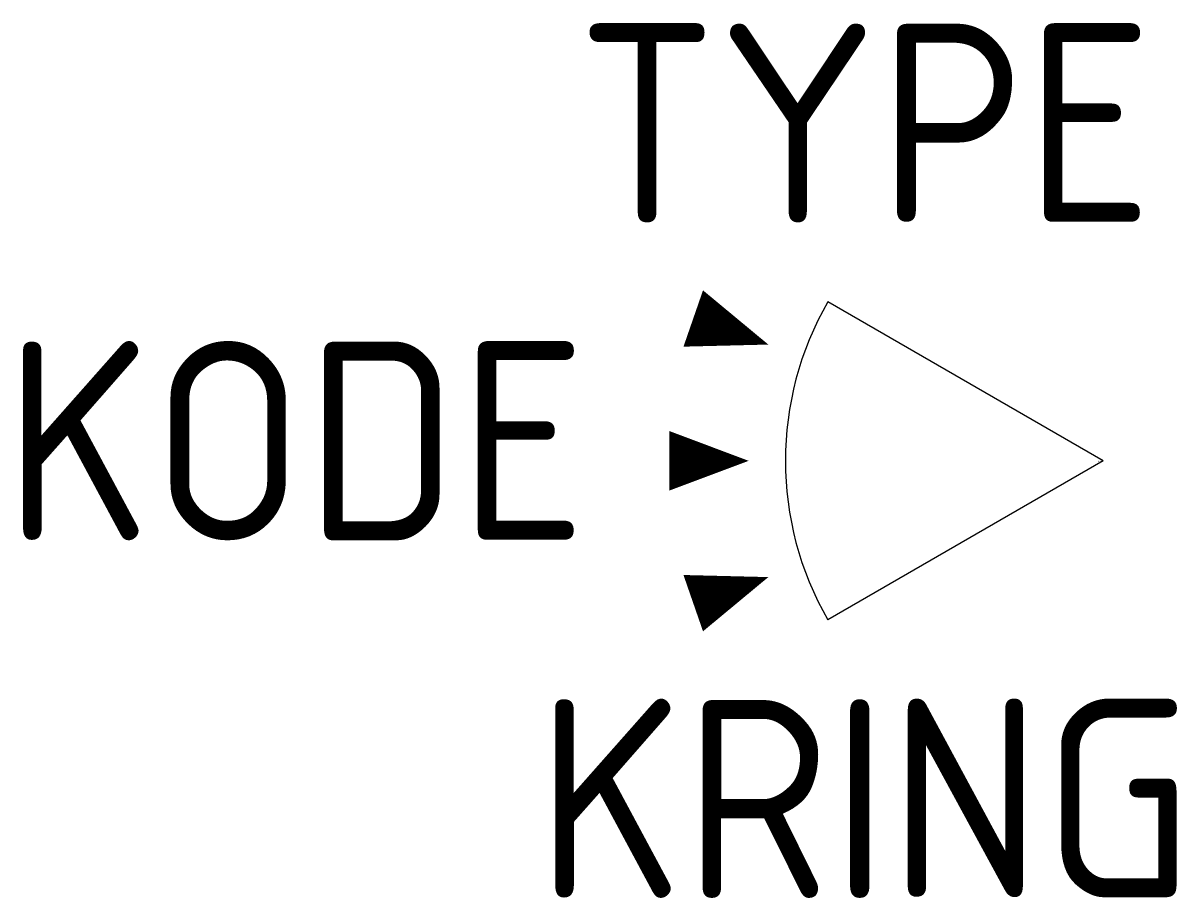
# Model space of a CAD drawing. Extents: x -13.6 to 0.9, y -5.5 to 5.5.
import ezdxf
from ezdxf.enums import TextEntityAlignment as Align

# ---------------------------------------------------------------- set-up
doc = ezdxf.new("R2010")
doc.units = 0
doc.layers.get('0').update_dxf_attribs({"linetype": 'CONTINUOUS'})
doc.styles.get("Standard").update_dxf_attribs({"font": 'iso8.shx'})

msp = doc.modelspace()

# ---------------------------------------------------------------- linework, layer by layer
at = {"linetype": 'Continuous'}
for q in [(-3.464, 2), (-3.464, -2)]:
    msp.add_line((0, 0), q, dxfattribs=at)
for points in [[(-4.214, 1.463, 0, 0.75, 0), (-5.159, 1.791, 0.75, 0.75, 0)], [(-4.461, 0, 0, 0.75, 0), (-5.461, 0, 0.75, 0.75, 0)], [(-4.214, -1.463, 0, 0.75, 0), (-5.159, -1.791, 0.75, 0.75, 0)]]:
    msp.add_lwpolyline(points, format="xyseb", dxfattribs=at)
msp.add_arc((0, 0), 4, 150, 210, dxfattribs=at)

# ---------------------------------------------------------------- texts
for tag, p in [('TYPE', (-3, 3)), ('KRING', (-3, -5.5))]:
    msp.add_attdef(tag, text='XXX', height=2.5).set_placement(p, align=Align.CENTER)
msp.add_attdef('KODE', text='XXX', height=2.5).set_placement((-6.5, -1), align=Align.RIGHT)
at = {"linetype": 'Continuous', "flags": 3}
msp.add_attdef('CODERING', (0, 0), 'J091F', height=0.01, rotation=180, dxfattribs=at)

doc.saveas('drawing.dxf')
